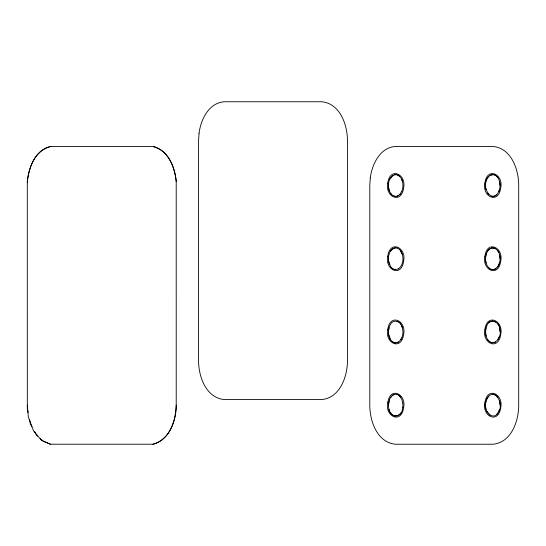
<?xml version="1.0" encoding="UTF-8"?>
<svg xmlns="http://www.w3.org/2000/svg" width="546" height="546" viewBox="0 0 546 546"><rect width="100%" height="100%" fill="white"/><g stroke="black" fill="none" stroke-linecap="round" stroke-linejoin="round"><path stroke-width="0.82" d="M388.547 183.347C388.049 187.756 389.073 192.936 392.902 195.639M388.547 256.579L388.547 260.865L390.54 266.489M392.902 342.103C384.609 337.428 388.575 315.042 399.72 322.863M388.445 331.954L388.998 327.771M392.902 415.329C388.513 412.155 387.742 405.924 388.964 400.982M388.445 405.18L389.639 399.078M402.839 407.323L402.839 403.044M28.119 412.51L27.32 408.49L27.3 181.668C28.904 167.376 34.828 150.614 50.212 146.451L153.371 146.451C168.455 150.689 174.57 166.823 176.215 180.951L176.221 405.18C176.215 420.693 169.704 439.421 153.371 444.212L50.171 444.212L43.305 441.27L40.158 438.438M176.221 405.18C175.785 420.727 169.772 439.933 152.9 444.219M27.314 182.18C28.556 167.363 35.197 149.597 51.556 146.417M402.422 409.384L402.798 407.316M498.86 191.591C500.846 186.677 500.491 180.419 496.853 176.358M486.779 325.88C483.292 331.92 486.841 345.741 495.591 342.103M486.104 327.771L485.558 331.954L486.104 336.138M496.833 267.806C502.457 262.298 500.962 247.256 491.38 247.945M488.759 396.048C485.558 399.597 484.93 404.879 486.077 409.384M486.104 401.003C481.572 410.94 495.215 424.14 499.535 409.384M487.68 339.68C493.516 348.252 502.484 336.889 499.911 329.818C500.518 322.113 489.55 317.178 486.745 325.846M401.747 191.591C404.033 185.974 403.317 177.43 397.113 174.713M402.388 409.363C401.603 417.922 389.844 417.854 388.998 409.363M499.501 189.674C492.779 207.787 478.815 184.596 488.759 176.358M486.779 252.648C484.595 257.965 485.135 265.213 490.015 268.871M499.501 262.906L497.932 266.448M499.501 336.138L497.932 339.68M498.832 411.254C504.231 403.207 493.72 385.749 486.779 399.112M389.667 179.416L392.915 175.389M401.72 191.564L399.74 194.622M397.106 248C388.766 246.949 386.793 258.906 389.667 264.796M400.819 339.68L401.72 338.022M389.667 399.112L391.646 396.048M495.577 248.621C487.639 245.004 483.776 256.968 486.104 262.906M400.819 193.216C399.454 195.393 396.894 197.031 394.28 196.212M390.567 250.989L392.915 248.621M487.68 250.989L490.028 248.621M390.567 397.454L392.902 395.038L394.273 394.41M400.819 412.913C399.447 415.049 396.867 416.673 394.28 415.902M496.833 414.271L497.932 412.913M398.478 268.871C403.794 264.749 404.108 256.449 400.839 250.955M496.833 194.581L494.219 196.212L491.386 196.212M496.853 267.854C494.69 270.12 490.861 270.243 488.779 267.806M488.779 322.863L490.028 321.853M397.106 196.212L398.464 195.591M490.028 175.389L492.806 174.556M398.464 268.816L395.693 269.649L392.915 268.816M495.591 268.871L492.806 269.704L491.386 269.444M394.28 342.676L397.113 342.724L398.464 342.049M397.113 342.724C403.296 339.981 404.047 331.477 401.747 325.846M392.915 395.086L395.693 394.198L397.106 394.465M491.386 321.232L492.806 321.021L495.577 321.853M394.273 174.713L397.106 174.768L399.72 176.399M395.693 174.556C388.247 175.662 387.148 185.804 389.667 191.564M394.273 247.945L395.693 247.734M395.693 196.471L392.915 195.591M394.28 269.444L395.693 269.649M395.693 342.936L394.273 342.724L391.666 341.038M492.806 394.253L495.577 395.086L497.932 397.454M153.706 146.778C168.728 150.86 174.918 167.574 176.208 181.641M50.642 444.226L41.448 440.294L33.511 430.808L28.365 417.117L27.314 405.18M494.226 174.713L495.591 175.341L497.932 177.757M495.577 175.389C487.68 171.703 483.845 183.777 486.104 189.674M397.113 247.945L399.72 249.631M397.106 321.232L398.464 321.853M397.113 394.41L398.464 395.086M391.666 267.806L392.902 268.871M490.028 415.281L486.779 411.254M398.478 395.038L400.819 397.454M37.647 436.179L36.391 435.046L34.378 431.292M487.68 193.216L488.779 194.581M390.567 193.216L391.666 194.581M399.74 249.583L402.422 254.518M390.567 266.448L391.646 267.854M399.74 322.816L400.819 324.222M399.74 396.048L401.72 399.112L402.798 403.05M497.932 250.989L498.832 252.648M497.932 324.222L498.832 325.88M400.839 324.181L402.388 327.771M390.54 339.721L388.547 334.097M31.968 426.788L30.358 423.785L29.559 419.758M401.72 179.416L402.388 181.306M499.535 254.518L500.088 258.722M499.501 181.306L500.088 185.49M499.501 327.771L500.088 331.954M499.501 401.003L500.088 405.18M199.051 133.197L198.553 140.82L198.553 360.51C198.526 376.508 205.992 398.014 224.454 399.57L321.567 399.57C340.022 398.014 347.495 376.508 347.461 360.51L347.461 140.82C347.495 124.822 340.022 103.317 321.567 101.761L224.454 101.761C208.838 102.696 200.839 119.499 199.051 133.197M370.29 177.866L369.799 185.49L369.799 405.18C369.765 421.178 377.231 442.683 395.693 444.239L492.806 444.239C511.261 442.683 518.734 421.178 518.7 405.18L518.7 185.49C518.734 169.492 511.261 147.986 492.806 146.43L395.693 146.43C380.084 147.365 372.079 164.169 370.29 177.866M387.756 183.108C384.807 196.696 401.365 204.743 403.63 187.872C406.579 174.276 390.015 166.237 387.756 183.108M387.756 256.34C384.807 269.929 401.365 277.975 403.63 261.104C406.579 247.509 390.015 239.469 387.756 256.34M387.756 329.572C384.807 343.161 401.365 351.201 403.63 334.329C406.579 320.741 390.015 312.701 387.756 329.572M387.756 402.805C384.807 416.393 401.365 424.433 403.63 407.562C406.579 393.973 390.015 385.933 387.756 402.805M484.868 183.108C481.92 196.696 498.478 204.743 500.743 187.872C503.685 174.276 487.128 166.237 484.868 183.108M484.868 256.34C481.92 269.929 498.478 277.975 500.743 261.104C503.685 247.509 487.128 239.469 484.868 256.34M484.868 329.572C481.92 343.161 498.478 351.201 500.743 334.329C503.685 320.741 487.128 312.701 484.868 329.572M484.868 402.805C481.92 416.393 498.478 424.433 500.743 407.562C503.685 393.973 487.128 385.933 484.868 402.805"/></g></svg>
